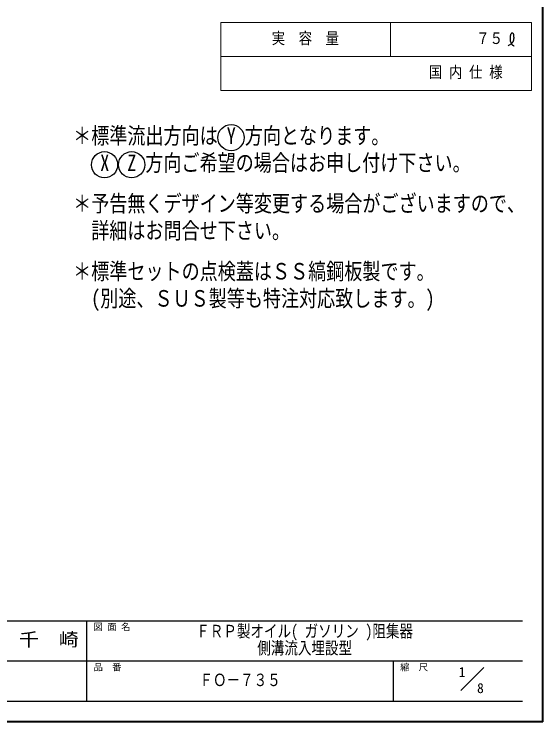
# Model space of a CAD drawing. Units: millimetres at full size, sheet at 1:8; details may follow other scales. Extents: x -1685 to 1555, y -1115 to 1133.
# Drawn here: x 619 to 1555, y -1115 to 138 of the extents above; entities that cross this region are included whole.
import ezdxf
from ezdxf.enums import TextEntityAlignment as Align

# ---------------------------------------------------------------- set-up
doc = ezdxf.new("R2010")
doc.units = ezdxf.units.MM
doc.header["$LTSCALE"] = 8
doc.layers.add('0-0_ﾚｲﾔ1', color=4, linetype='Continuous', lineweight=9)
doc.styles.add('ＭＳ ゴシック', font='')
doc.styles.get('ＭＳ ゴシック').set_extended_font_data('MS Gothic')

msp = doc.modelspace()

# ---------------------------------------------------------------- linework, layer by layer
at = {"layer": '0-0_ﾚｲﾔ1', "color": 1, "lineweight": 40}
for q in [(1555.424, 1133.018), (-1684.576, -1114.982)]:
    msp.add_line((1555.424, -1114.982), q, dxfattribs=at)
at = {"layer": '0-0_ﾚｲﾔ1', "color": 3, "lineweight": 18}
for p, q in [((1535.424, 123.018), (985.424, 123.018)), ((985.424, 3.018), (985.424, 123.018)), ((1285.424, 63.018), (1285.424, 123.018)), ((1535.424, 3.018), (1535.424, 123.018)), ((1535.424, 63.018), (985.424, 63.018)), ((1535.424, 3.018), (985.424, 3.018))]:
    msp.add_line(p, q, dxfattribs=at)
at = {"layer": '0-0_ﾚｲﾔ1', "color": 6, "lineweight": 25}
for p, q in [((-64.576, -936.125), (1519.424, -936.125)), ((747.995, -1078.982), (747.995, -936.125)), ((1519.424, -1007.553), (533.709, -1007.553)), ((1290.852, -1078.982), (1290.852, -1007.553)), ((1519.424, -1078.982), (-64.576, -1078.982))]:
    msp.add_line(p, q, dxfattribs=at)
at = {"layer": '0-0_ﾚｲﾔ1', "color": 7, "lineweight": 18}
msp.add_line((1410.446, -1059.388), (1450.852, -1018.982), dxfattribs=at)
at = {"layer": '0-0_ﾚｲﾔ1', "color": 5, "lineweight": 25}
for points in [[(1493.884, 82.179), (1494.464, 82.513), (1495.461, 83.094), (1496.449, 83.69), (1497.423, 84.309), (1498.376, 84.96), (1499.304, 85.653), (1499.828, 86.077), (1500.213, 86.407), (1500.856, 87.002), (1501.466, 87.63), (1502.034, 88.293), (1502.55, 88.991), (1503.006, 89.726), (1503.239, 90.17), (1503.407, 90.532), (1503.66, 91.172), (1503.871, 91.83), (1504.042, 92.501), (1504.174, 93.181), (1504.27, 93.865), (1504.311, 94.263), (1504.342, 94.674), (1504.372, 95.381), (1504.378, 96.089), (1504.368, 96.798), (1504.347, 97.511), (1504.324, 98.229), (1504.311, 98.648), (1504.299, 99.089), (1504.27, 99.85), (1504.209, 100.606), (1504.091, 101.348), (1503.888, 102.065), (1503.577, 102.751), (1503.336, 103.13), (1503.182, 103.333), (1502.884, 103.664), (1502.552, 103.958), (1502.193, 104.202)], [(1502.193, 104.202), (1501.814, 104.38), (1501.422, 104.479), (1501.192, 104.495), (1501.003, 104.482), (1500.678, 104.412), (1500.36, 104.286), (1500.052, 104.114), (1499.76, 103.905), (1499.488, 103.668), (1499.341, 103.52), (1499.137, 103.289), (1498.831, 102.868), (1498.575, 102.422), (1498.363, 101.956), (1498.189, 101.474), (1498.047, 100.982), (1497.977, 100.694), (1497.899, 100.332), (1497.787, 99.705), (1497.7, 99.074), (1497.63, 98.44), (1497.572, 97.805), (1497.52, 97.167), (1497.489, 96.796), (1497.452, 96.354), (1497.389, 95.592), (1497.337, 94.83), (1497.305, 94.069), (1497.304, 93.31), (1497.345, 92.555), (1497.392, 92.119), (1497.448, 91.741), (1497.577, 91.093), (1497.742, 90.452), (1497.939, 89.817), (1498.163, 89.191), (1498.41, 88.574), (1498.561, 88.221), (1498.675, 87.966)], [(1498.675, 87.966), (1498.878, 87.532), (1499.089, 87.102), (1499.31, 86.676), (1499.54, 86.253), (1499.781, 85.833), (1499.926, 85.59), (1500.099, 85.307), (1500.412, 84.826), (1500.746, 84.36), (1501.104, 83.919), (1501.49, 83.511), (1501.908, 83.147), (1502.167, 82.959), (1502.389, 82.818), (1502.789, 82.603), (1503.207, 82.416), (1503.641, 82.251), (1504.085, 82.103), (1504.535, 81.965), (1504.798, 81.887)]]:
    msp.add_lwpolyline(points, dxfattribs=at)
for centre in [(1003.357, -80.648), (779.357, -128.648), (827.357, -128.648)]:
    msp.add_circle(centre, 23.2, dxfattribs=at)

# ---------------------------------------------------------------- texts
at = {"layer": '0-0_ﾚｲﾔ1', "color": 7, "style": 'ＭＳ ゴシック'}
for s, height, width, p in [('実\u3000容\u3000量', 20.53, 0.85, (1075.424, 79.018)), ('７５', 20.53, 0.85, (1437.424, 79.018)), ('国 内 仕 様', 20.53, 0.85, (1353.424, 19.018)), ('＊標準流出方向は Y 方向となります。', 29.33, 0.8, (723.757, -100.648)), (' X  Z 方向ご希望の場合はお申し付け下さい。', 29.33, 0.8, (755.757, -148.648)), ('＊予告無くデザイン等変更する場合がございますので、', 29.33, 0.8, (723.757, -220.648)), ('詳細はお問合せ下さい。', 29.33, 0.8, (755.757, -268.648)), ('＊標準セットの点検蓋はＳＳ縞鋼板製です。', 29.33, 0.8, (723.757, -340.648)), ('(別途、ＳＵＳ製等も特注対応致します。)', 29.33, 0.8, (755.757, -388.648)), ('ＦＲＰ製オイル( ガソリン )阻集器', 21.99, 0.8, (941.709, -971.839)), ('千\u3000崎', 23.46, 1.1, (627.995, -987.839)), ('側溝流入埋設型', 21.99, 0.8, (1049.709, -1001.839)), ('ＦＯ－７３５', 21.99, 0.8, (947.424, -1058.268))]:
    msp.add_text(s, height=height, dxfattribs=dict(at, width=width)).set_placement(p, align=Align.BOTTOM_LEFT)
for s, height, p in [('図 面 名', 11.73, (759.995, -956.125)), ('品\u3000番', 11.73, (759.995, -1027.553)), ('縮\u3000尺', 11.73, (1302.852, -1027.553)), ('1', 17.6, (1406.382, -1041.001)), ('8', 17.6, (1438.958, -1069.304))]:
    msp.add_text(s, height=height, dxfattribs=at).set_placement(p, align=Align.BOTTOM_LEFT)

doc.saveas('drawing.dxf')
